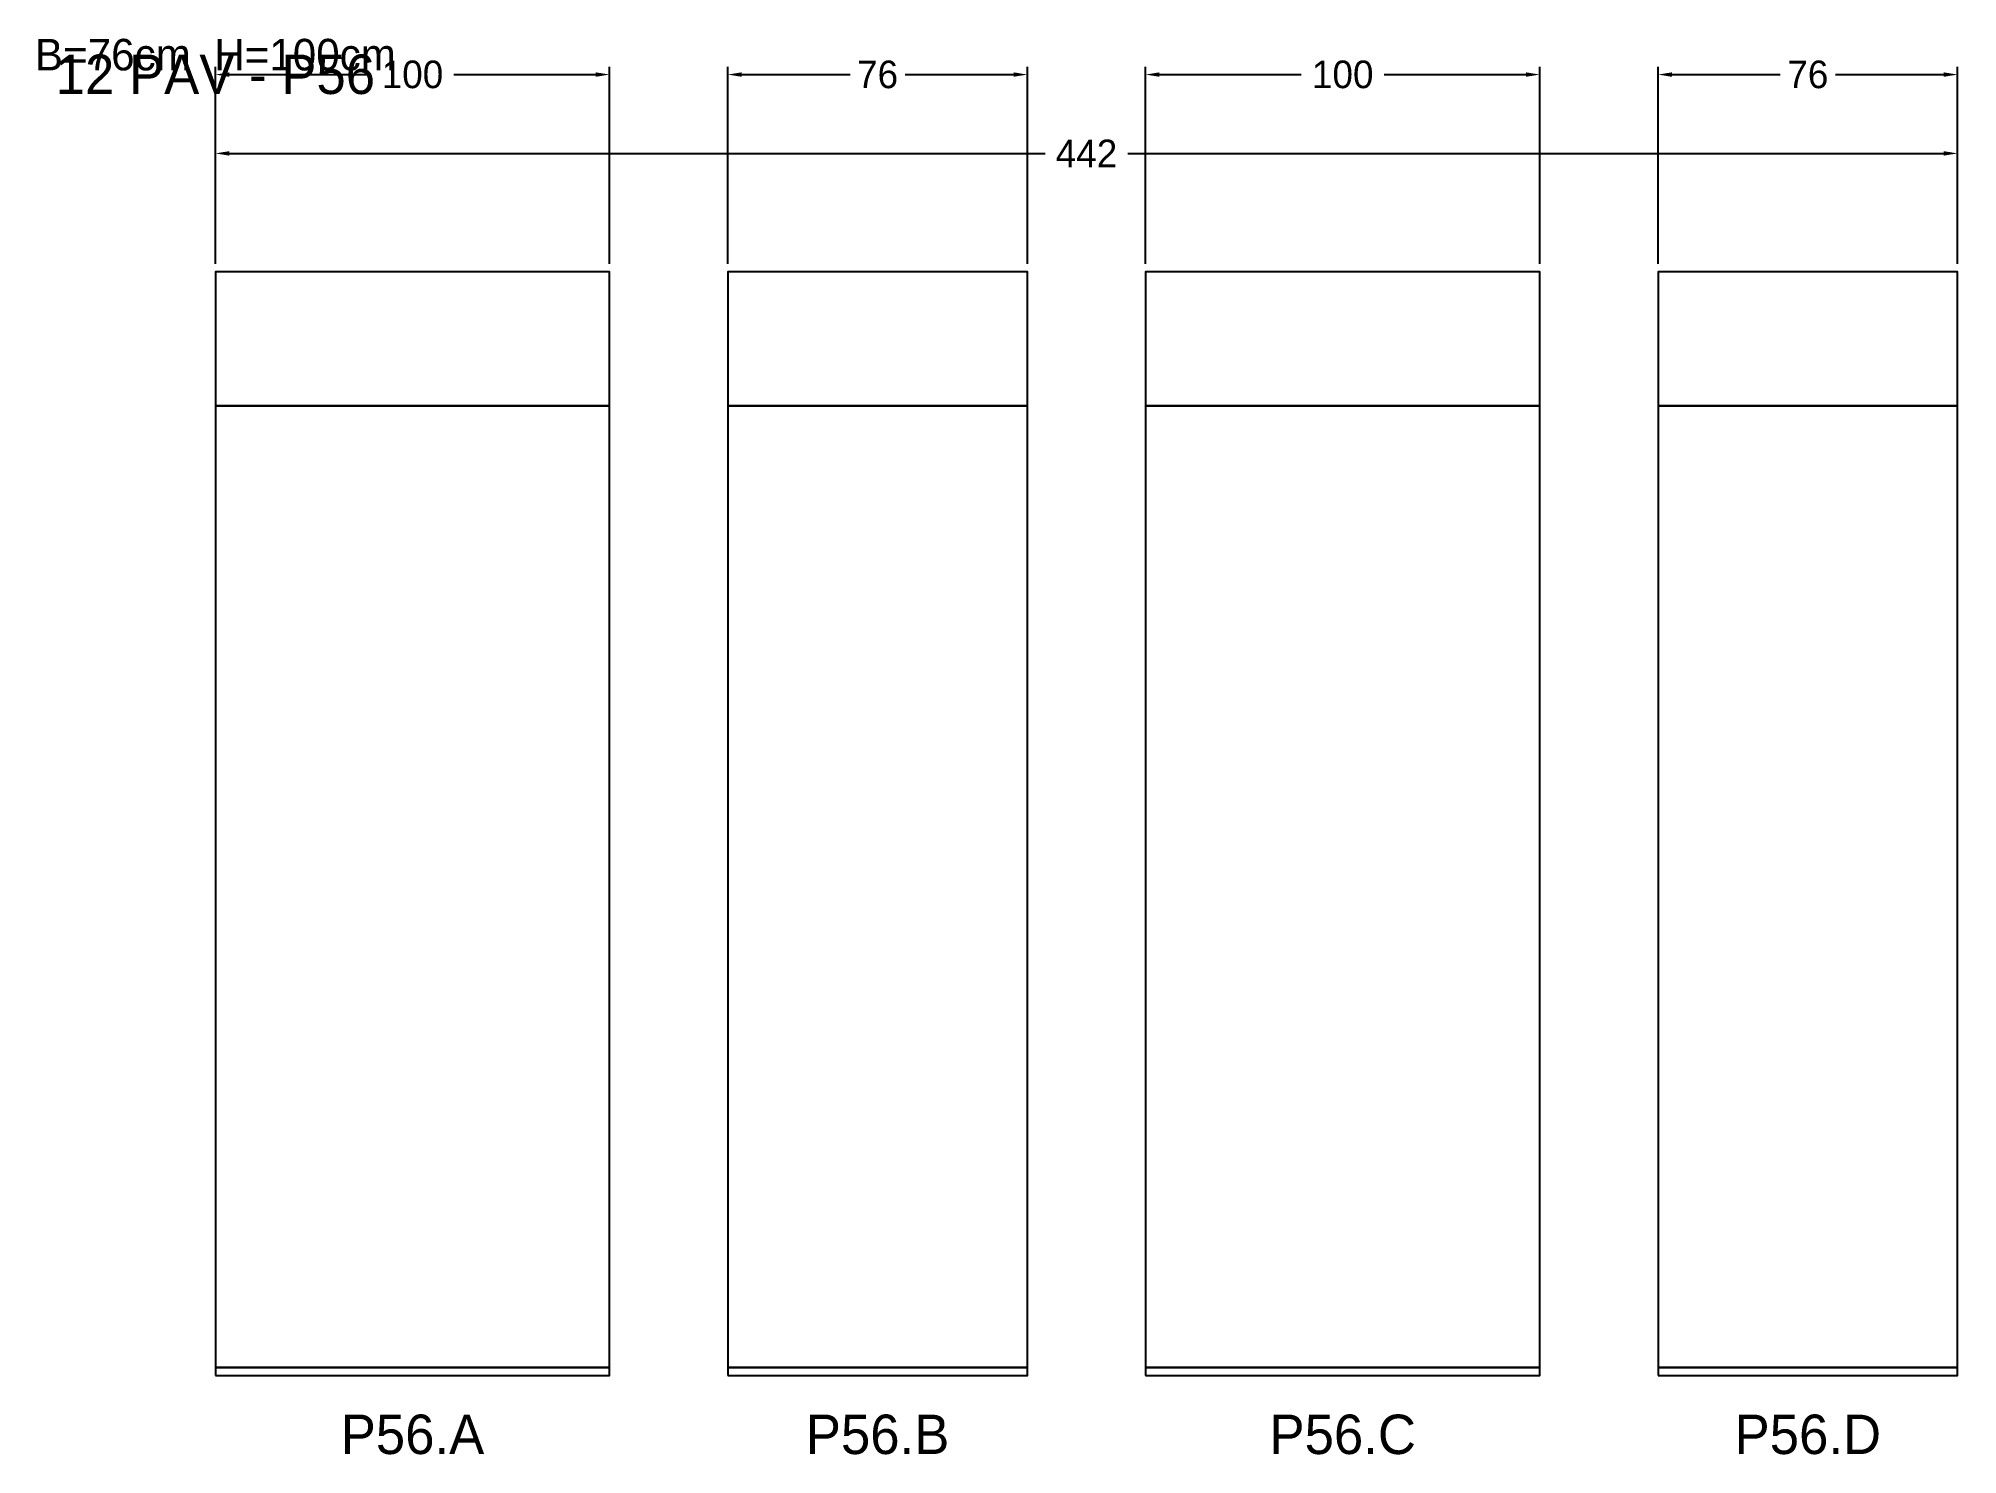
# Model space of a CAD drawing. Header units: metres. Extents: x -45 to 442, y -20 to 339.
import ezdxf

# ---------------------------------------------------------------- set-up
doc = ezdxf.new("R2010")
doc.units = ezdxf.units.M
for name, color, linetype in [('COTA', 3, 'Continuous'), ('Cota Secao (2x)', 3, 'Continuous'), ('NOMENCLATURA', 1, 'Continuous'), ('Paineis', 7, 'Continuous'), ('Texto Secao', 2, 'Continuous')]:
    doc.layers.add(name, color=color, linetype=linetype)
doc.dimstyles.new('COTA', dxfattribs={"dimtxt": 7, "dimasz": 3.5, "dimexe": 2, "dimexo": 2, "dimgap": 1.5, "dimtad": 1, "dimdec": 1, "dimcen": 2.5, "dimclrd": 3, "dimclre": 3, "dimclrt": 3, "dimazin": 3, "dimtfac": 1, "dimtmove": 0, "dimatfit": 3})

# ---------------------------------------------------------------- blocks, each defined once
blk = doc.blocks.new('_CLOSEDFILLED')
at = {"color": 0, "linetype": 'BYBLOCK'}
blk.add_solid([(-1, 0.16), (0, 0), (-1, -0.16)], dxfattribs=at)
blk = doc.blocks.new('*D1')
at = {"color": 3}
for p, q in [((0, 282), (0, 312)), ((442, 282), (442, 312)), ((3.5, 310), (210.5, 310)), ((231.5, 310), (438.5, 310))]:
    blk.add_line(p, q, dxfattribs=at)
at = {"layer": 'Defpoints'}
for p in [(0, 310), (0, 280), (442, 280)]:
    blk.add_point(p, dxfattribs=at)
at = {"layer": 'COTA', "color": 3, "xscale": 3.5, "yscale": 3.5, "rotation": 180}
blk.add_blockref('_CLOSEDFILLED', (0, 310), dxfattribs=at)
at = {"layer": 'COTA', "color": 3, "xscale": 3.5, "yscale": 3.5}
blk.add_blockref('_CLOSEDFILLED', (442, 310), dxfattribs=at)
at = {"layer": 'COTA', "color": 3, "insert": (221, 310), "char_height": 7, "attachment_point": 5}
blk.add_mtext('442', dxfattribs=at)
blk = doc.blocks.new('*D2')
at = {"color": 3}
for p, q in [((0, 282), (0, 332)), ((100, 282), (100, 332)), ((3.5, 330), (39.5, 330)), ((60.5, 330), (96.5, 330))]:
    blk.add_line(p, q, dxfattribs=at)
at = {"layer": 'Defpoints'}
for p in [(0, 330), (0, 280), (100, 280)]:
    blk.add_point(p, dxfattribs=at)
at = {"layer": 'COTA', "color": 3, "xscale": 3.5, "yscale": 3.5, "rotation": 180}
blk.add_blockref('_CLOSEDFILLED', (0, 330), dxfattribs=at)
at = {"layer": 'COTA', "color": 3, "xscale": 3.5, "yscale": 3.5}
blk.add_blockref('_CLOSEDFILLED', (100, 330), dxfattribs=at)
at = {"layer": 'COTA', "color": 3, "insert": (50, 330), "char_height": 7, "attachment_point": 5}
blk.add_mtext('100', dxfattribs=at)
blk = doc.blocks.new('*D3')
at = {"color": 3}
for p, q in [((130, 282), (130, 332)), ((206, 282), (206, 332)), ((133.5, 330), (161, 330)), ((175, 330), (202.5, 330))]:
    blk.add_line(p, q, dxfattribs=at)
at = {"layer": 'Defpoints'}
for p in [(130, 330), (130, 280), (206, 280)]:
    blk.add_point(p, dxfattribs=at)
at = {"layer": 'COTA', "color": 3, "xscale": 3.5, "yscale": 3.5, "rotation": 180}
blk.add_blockref('_CLOSEDFILLED', (130, 330), dxfattribs=at)
at = {"layer": 'COTA', "color": 3, "xscale": 3.5, "yscale": 3.5}
blk.add_blockref('_CLOSEDFILLED', (206, 330), dxfattribs=at)
at = {"layer": 'COTA', "color": 3, "insert": (168, 330), "char_height": 7, "attachment_point": 5}
blk.add_mtext('76', dxfattribs=at)
blk = doc.blocks.new('*D4')
at = {"color": 3}
for p, q in [((236, 282), (236, 332)), ((336, 282), (336, 332)), ((239.5, 330), (275.5, 330)), ((296.5, 330), (332.5, 330))]:
    blk.add_line(p, q, dxfattribs=at)
at = {"layer": 'Defpoints'}
for p in [(236, 330), (236, 280), (336, 280)]:
    blk.add_point(p, dxfattribs=at)
at = {"layer": 'COTA', "color": 3, "xscale": 3.5, "yscale": 3.5, "rotation": 180}
blk.add_blockref('_CLOSEDFILLED', (236, 330), dxfattribs=at)
at = {"layer": 'COTA', "color": 3, "xscale": 3.5, "yscale": 3.5}
blk.add_blockref('_CLOSEDFILLED', (336, 330), dxfattribs=at)
at = {"layer": 'COTA', "color": 3, "insert": (286, 330), "char_height": 7, "attachment_point": 5}
blk.add_mtext('100', dxfattribs=at)
blk = doc.blocks.new('*D5')
at = {"color": 3}
for p, q in [((366, 282), (366, 332)), ((442, 282), (442, 332)), ((369.5, 330), (397, 330)), ((411, 330), (438.5, 330))]:
    blk.add_line(p, q, dxfattribs=at)
at = {"layer": 'Defpoints'}
for p in [(366, 330), (366, 280), (442, 280)]:
    blk.add_point(p, dxfattribs=at)
at = {"layer": 'COTA', "color": 3, "xscale": 3.5, "yscale": 3.5, "rotation": 180}
blk.add_blockref('_CLOSEDFILLED', (366, 330), dxfattribs=at)
at = {"layer": 'COTA', "color": 3, "xscale": 3.5, "yscale": 3.5}
blk.add_blockref('_CLOSEDFILLED', (442, 330), dxfattribs=at)
at = {"layer": 'COTA', "color": 3, "insert": (404, 330), "char_height": 7, "attachment_point": 5}
blk.add_mtext('76', dxfattribs=at)

msp = doc.modelspace()

# ---------------------------------------------------------------- linework, layer by layer
at = {"layer": 'Paineis'}
for points in [[(0, 246), (100, 246), (100, 280), (0, 280)], [(130, 246), (206, 246), (206, 280), (130, 280)], [(236, 246), (336, 246), (336, 280), (236, 280)], [(366, 246), (442, 246), (442, 280), (366, 280)], [(0, 2), (100, 2), (100, 246), (0, 246)], [(130, 2), (206, 2), (206, 246), (130, 246)], [(236, 2), (336, 2), (336, 246), (236, 246)], [(366, 2), (442, 2), (442, 246), (366, 246)], [(0, 0), (100, 0), (100, 2), (0, 2)], [(130, 0), (206, 0), (206, 2), (130, 2)], [(236, 0), (336, 0), (336, 2), (236, 2)], [(366, 0), (442, 0), (442, 2), (366, 2)]]:
    msp.add_lwpolyline(points, close=True, dxfattribs=at)

# ---------------------------------------------------------------- texts
at = {"layer": 'Cota Secao (2x)', "insert": (0, 335), "char_height": 8, "width": 462, "attachment_point": 5}
msp.add_mtext('B=76cm  H=100cm', dxfattribs=at)
at = {"layer": 'NOMENCLATURA', "insert": (0, 330), "char_height": 10, "width": 300, "attachment_point": 5}
msp.add_mtext('12 PAV - P56', dxfattribs=at)
at = {"layer": 'Texto Secao', "char_height": 10, "attachment_point": 5}
for s, insert, width in [('P56.A', (50, -15), 120), ('P56.B', (168, -15), 96), ('P56.C', (286, -15), 120), ('P56.D', (404, -15), 96)]:
    msp.add_mtext(s, dxfattribs=dict(at, insert=insert, width=width))

# ---------------------------------------------------------------- dimensions: what is measured, and where the dimension line sits
at = {"layer": 'COTA'}
for base, p1, p2, picture, middle in [((0, 330), (0, 280), (100, 280), '*D2', (50, 330)), ((130, 330), (130, 280), (206, 280), '*D3', (168, 330)), ((236, 330), (236, 280), (336, 280), '*D4', (286, 330)), ((366, 330), (366, 280), (442, 280), '*D5', (404, 330)), ((0, 310), (0, 280), (442, 280), '*D1', (221, 310))]:
    dim = msp.add_linear_dim(base=base, p1=p1, p2=p2, dimstyle='COTA', dxfattribs=at)
    dim.commit()
    dim.dimension.update_dxf_attribs({"geometry": picture, "text_midpoint": middle})

doc.saveas('drawing.dxf')
